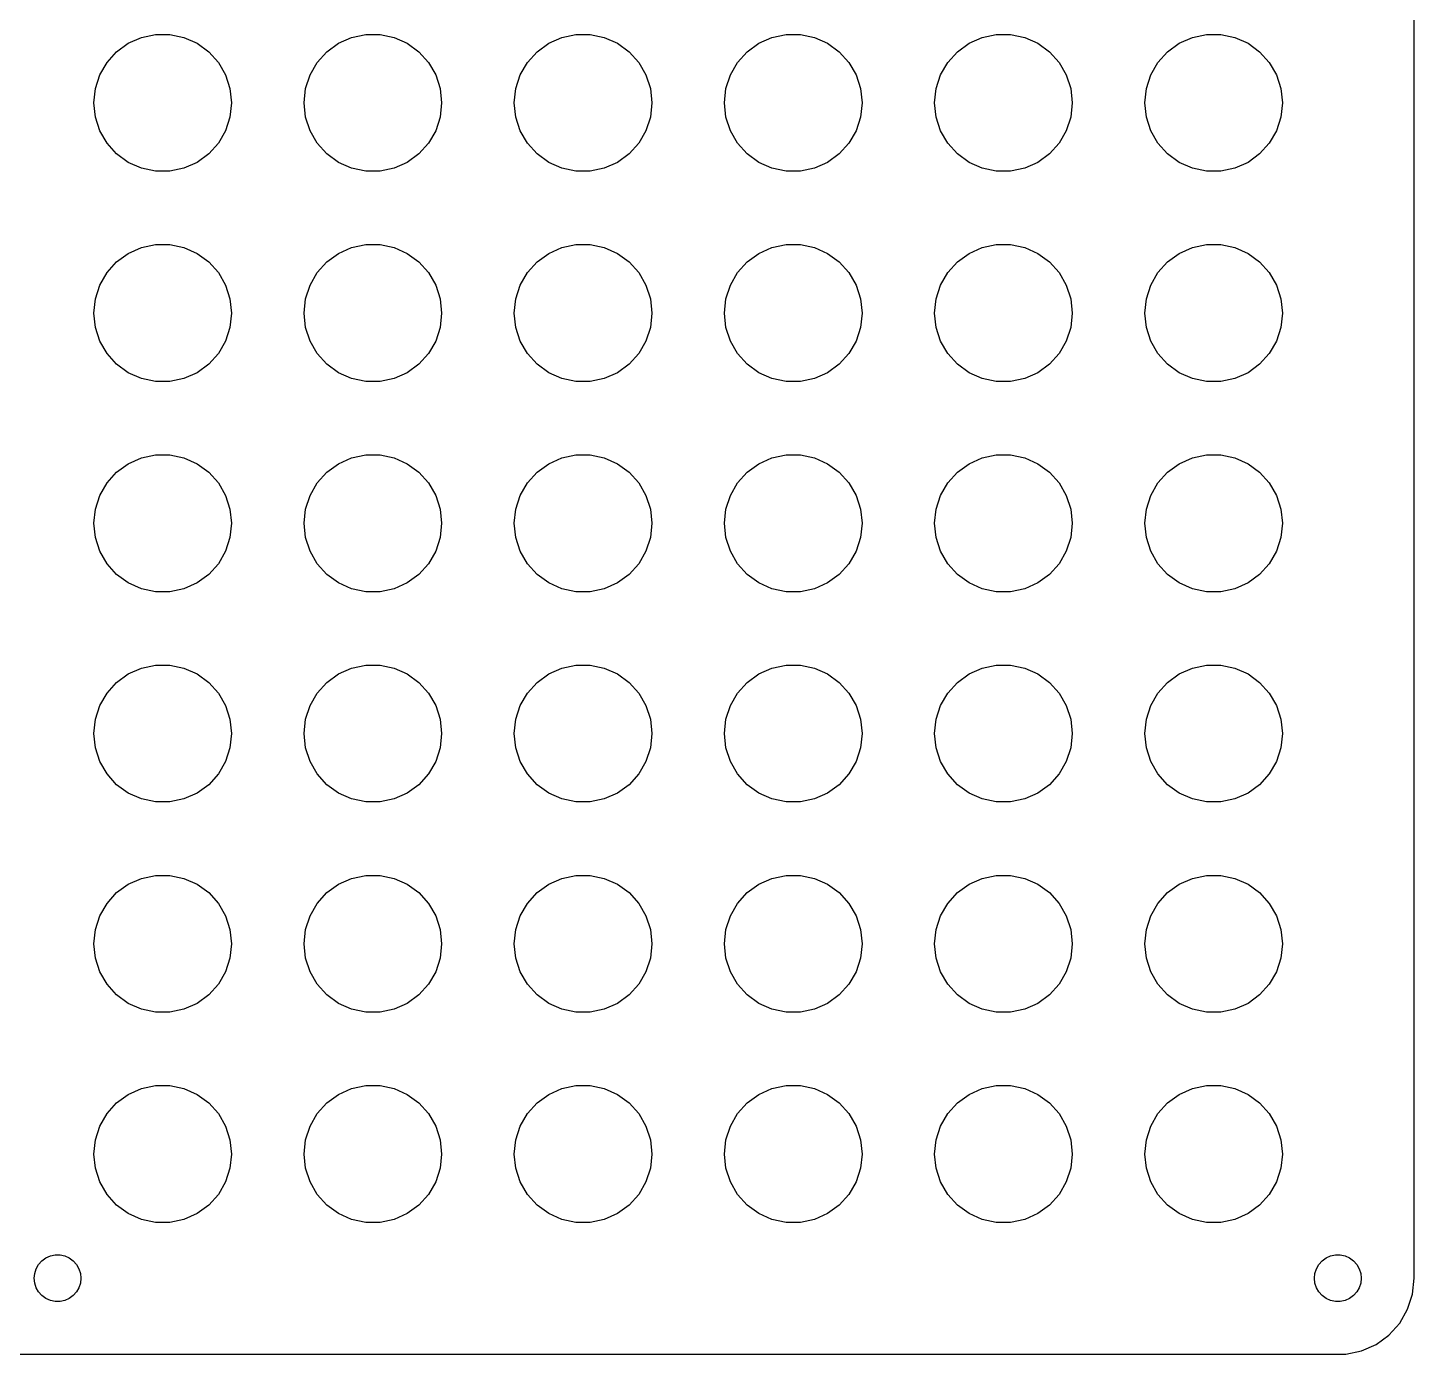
# Model space of a CAD drawing. Header units: metres. Extents: x -8 to 276, y -8 to 276.
# Drawn here: x 130.9 to 276, y -8 to 130.9 of the extents above; entities that cross this region are included whole.
import ezdxf

# ---------------------------------------------------------------- set-up
doc = ezdxf.new("R2010")
doc.units = ezdxf.units.M

msp = doc.modelspace()

# ---------------------------------------------------------------- linework, layer by layer
for p, q in [((276, 0), (276, 268)), ((140.182, 128.351), (141.4, 129.235)), ((141.4, 129.235), (142.775, 129.848)), ((142.775, 129.848), (144.247, 130.161)), ((144.247, 130.161), (145.753, 130.161)), ((145.753, 130.161), (147.225, 129.848)), ((147.225, 129.848), (148.6, 129.235)), ((148.6, 129.235), (149.818, 128.351)), ((162.182, 128.351), (163.4, 129.235)), ((163.4, 129.235), (164.775, 129.848)), ((164.775, 129.848), (166.247, 130.161)), ((166.247, 130.161), (167.753, 130.161)), ((167.753, 130.161), (169.225, 129.848)), ((169.225, 129.848), (170.6, 129.235)), ((170.6, 129.235), (171.818, 128.351)), ((184.182, 128.351), (185.4, 129.235)), ((185.4, 129.235), (186.775, 129.848)), ((186.775, 129.848), (188.247, 130.161)), ((188.247, 130.161), (189.753, 130.161)), ((189.753, 130.161), (191.225, 129.848)), ((191.225, 129.848), (192.6, 129.235)), ((192.6, 129.235), (193.818, 128.351)), ((206.182, 128.351), (207.4, 129.235)), ((207.4, 129.235), (208.775, 129.848)), ((208.775, 129.848), (210.247, 130.161)), ((210.247, 130.161), (211.753, 130.161)), ((211.753, 130.161), (213.225, 129.848)), ((213.225, 129.848), (214.6, 129.235)), ((214.6, 129.235), (215.818, 128.351)), ((228.182, 128.351), (229.4, 129.235)), ((229.4, 129.235), (230.775, 129.848)), ((230.775, 129.848), (232.247, 130.161)), ((232.247, 130.161), (233.753, 130.161)), ((233.753, 130.161), (235.225, 129.848)), ((235.225, 129.848), (236.6, 129.235)), ((236.6, 129.235), (237.818, 128.351)), ((250.182, 128.351), (251.4, 129.235)), ((251.4, 129.235), (252.775, 129.848)), ((252.775, 129.848), (254.247, 130.161)), ((254.247, 130.161), (255.753, 130.161)), ((255.753, 130.161), (257.225, 129.848)), ((257.225, 129.848), (258.6, 129.235)), ((258.6, 129.235), (259.818, 128.351)), ((139.175, 127.232), (140.182, 128.351)), ((149.818, 128.351), (150.825, 127.232)), ((161.175, 127.232), (162.182, 128.351)), ((171.818, 128.351), (172.825, 127.232)), ((183.175, 127.232), (184.182, 128.351)), ((193.818, 128.351), (194.825, 127.232)), ((205.175, 127.232), (206.182, 128.351)), ((215.818, 128.351), (216.825, 127.232)), ((227.175, 127.232), (228.182, 128.351)), ((237.818, 128.351), (238.825, 127.232)), ((249.175, 127.232), (250.182, 128.351)), ((259.818, 128.351), (260.825, 127.232)), ((138.422, 125.928), (139.175, 127.232)), ((150.825, 127.232), (151.578, 125.928)), ((160.422, 125.928), (161.175, 127.232)), ((172.825, 127.232), (173.578, 125.928)), ((182.422, 125.928), (183.175, 127.232)), ((194.825, 127.232), (195.578, 125.928)), ((204.422, 125.928), (205.175, 127.232)), ((216.825, 127.232), (217.578, 125.928)), ((226.422, 125.928), (227.175, 127.232)), ((238.825, 127.232), (239.578, 125.928)), ((248.422, 125.928), (249.175, 127.232)), ((260.825, 127.232), (261.578, 125.928)), ((137.957, 124.497), (138.422, 125.928)), ((151.578, 125.928), (152.043, 124.497)), ((159.957, 124.497), (160.422, 125.928)), ((173.578, 125.928), (174.043, 124.497)), ((181.957, 124.497), (182.422, 125.928)), ((195.578, 125.928), (196.043, 124.497)), ((203.957, 124.497), (204.422, 125.928)), ((217.578, 125.928), (218.043, 124.497)), ((225.957, 124.497), (226.422, 125.928)), ((239.578, 125.928), (240.043, 124.497)), ((247.957, 124.497), (248.422, 125.928)), ((261.578, 125.928), (262.043, 124.497)), ((137.8, 123), (137.957, 124.497)), ((152.043, 124.497), (152.2, 123)), ((159.8, 123), (159.957, 124.497)), ((174.043, 124.497), (174.2, 123)), ((181.8, 123), (181.957, 124.497)), ((196.043, 124.497), (196.2, 123)), ((203.8, 123), (203.957, 124.497)), ((218.043, 124.497), (218.2, 123)), ((225.8, 123), (225.957, 124.497)), ((240.043, 124.497), (240.2, 123)), ((247.8, 123), (247.957, 124.497)), ((262.043, 124.497), (262.2, 123)), ((137.957, 121.503), (137.8, 123)), ((152.2, 123), (152.043, 121.503)), ((159.957, 121.503), (159.8, 123)), ((174.2, 123), (174.043, 121.503)), ((181.957, 121.503), (181.8, 123)), ((196.2, 123), (196.043, 121.503)), ((203.957, 121.503), (203.8, 123)), ((218.2, 123), (218.043, 121.503)), ((225.957, 121.503), (225.8, 123)), ((240.2, 123), (240.043, 121.503)), ((247.957, 121.503), (247.8, 123)), ((262.2, 123), (262.043, 121.503)), ((138.422, 120.071), (137.957, 121.503)), ((152.043, 121.503), (151.578, 120.071)), ((160.422, 120.071), (159.957, 121.503)), ((174.043, 121.503), (173.578, 120.071)), ((182.422, 120.071), (181.957, 121.503)), ((196.043, 121.503), (195.578, 120.071)), ((204.422, 120.071), (203.957, 121.503)), ((218.043, 121.503), (217.578, 120.071)), ((226.422, 120.071), (225.957, 121.503)), ((240.043, 121.503), (239.578, 120.071)), ((248.422, 120.071), (247.957, 121.503)), ((262.043, 121.503), (261.578, 120.071)), ((139.175, 118.768), (138.422, 120.071)), ((151.578, 120.071), (150.825, 118.768)), ((161.175, 118.768), (160.422, 120.071)), ((173.578, 120.071), (172.825, 118.768)), ((183.175, 118.768), (182.422, 120.071)), ((195.578, 120.071), (194.825, 118.768)), ((205.175, 118.768), (204.422, 120.071)), ((217.578, 120.071), (216.825, 118.768)), ((227.175, 118.768), (226.422, 120.071)), ((239.578, 120.071), (238.825, 118.768)), ((249.175, 118.768), (248.422, 120.071)), ((261.578, 120.071), (260.825, 118.768)), ((140.182, 117.649), (139.175, 118.768)), ((141.4, 116.765), (140.182, 117.649)), ((149.818, 117.649), (148.6, 116.765)), ((150.825, 118.768), (149.818, 117.649)), ((162.182, 117.649), (161.175, 118.768)), ((163.4, 116.765), (162.182, 117.649)), ((171.818, 117.649), (170.6, 116.765)), ((172.825, 118.768), (171.818, 117.649)), ((184.182, 117.649), (183.175, 118.768)), ((185.4, 116.765), (184.182, 117.649)), ((193.818, 117.649), (192.6, 116.765)), ((194.825, 118.768), (193.818, 117.649)), ((206.182, 117.649), (205.175, 118.768)), ((207.4, 116.765), (206.182, 117.649)), ((215.818, 117.649), (214.6, 116.765)), ((216.825, 118.768), (215.818, 117.649)), ((228.182, 117.649), (227.175, 118.768)), ((229.4, 116.765), (228.182, 117.649)), ((237.818, 117.649), (236.6, 116.765)), ((238.825, 118.768), (237.818, 117.649)), ((250.182, 117.649), (249.175, 118.768)), ((251.4, 116.765), (250.182, 117.649)), ((259.818, 117.649), (258.6, 116.765)), ((260.825, 118.768), (259.818, 117.649)), ((142.775, 116.152), (141.4, 116.765)), ((144.247, 115.839), (142.775, 116.152)), ((147.225, 116.152), (145.753, 115.839)), ((148.6, 116.765), (147.225, 116.152)), ((164.775, 116.152), (163.4, 116.765)), ((166.247, 115.839), (164.775, 116.152)), ((169.225, 116.152), (167.753, 115.839)), ((170.6, 116.765), (169.225, 116.152)), ((186.775, 116.152), (185.4, 116.765)), ((188.247, 115.839), (186.775, 116.152)), ((191.225, 116.152), (189.753, 115.839)), ((192.6, 116.765), (191.225, 116.152)), ((208.775, 116.152), (207.4, 116.765)), ((210.247, 115.839), (208.775, 116.152)), ((213.225, 116.152), (211.753, 115.839)), ((214.6, 116.765), (213.225, 116.152)), ((230.775, 116.152), (229.4, 116.765)), ((232.247, 115.839), (230.775, 116.152)), ((235.225, 116.152), (233.753, 115.839)), ((236.6, 116.765), (235.225, 116.152)), ((252.775, 116.152), (251.4, 116.765)), ((254.247, 115.839), (252.775, 116.152)), ((257.225, 116.152), (255.753, 115.839)), ((258.6, 116.765), (257.225, 116.152)), ((145.753, 115.839), (144.247, 115.839)), ((167.753, 115.839), (166.247, 115.839)), ((189.753, 115.839), (188.247, 115.839)), ((211.753, 115.839), (210.247, 115.839)), ((233.753, 115.839), (232.247, 115.839)), ((255.753, 115.839), (254.247, 115.839)), ((141.4, 107.235), (142.775, 107.848)), ((142.775, 107.848), (144.247, 108.161)), ((144.247, 108.161), (145.753, 108.161)), ((145.753, 108.161), (147.225, 107.848)), ((147.225, 107.848), (148.6, 107.235)), ((163.4, 107.235), (164.775, 107.848)), ((164.775, 107.848), (166.247, 108.161)), ((166.247, 108.161), (167.753, 108.161)), ((167.753, 108.161), (169.225, 107.848)), ((169.225, 107.848), (170.6, 107.235)), ((185.4, 107.235), (186.775, 107.848)), ((186.775, 107.848), (188.247, 108.161)), ((188.247, 108.161), (189.753, 108.161)), ((189.753, 108.161), (191.225, 107.848)), ((191.225, 107.848), (192.6, 107.235)), ((207.4, 107.235), (208.775, 107.848)), ((208.775, 107.848), (210.247, 108.161)), ((210.247, 108.161), (211.753, 108.161)), ((211.753, 108.161), (213.225, 107.848)), ((213.225, 107.848), (214.6, 107.235)), ((229.4, 107.235), (230.775, 107.848)), ((230.775, 107.848), (232.247, 108.161)), ((232.247, 108.161), (233.753, 108.161)), ((233.753, 108.161), (235.225, 107.848)), ((235.225, 107.848), (236.6, 107.235)), ((251.4, 107.235), (252.775, 107.848)), ((252.775, 107.848), (254.247, 108.161)), ((254.247, 108.161), (255.753, 108.161)), ((255.753, 108.161), (257.225, 107.848)), ((257.225, 107.848), (258.6, 107.235)), ((139.175, 105.232), (140.182, 106.351)), ((140.182, 106.351), (141.4, 107.235)), ((148.6, 107.235), (149.818, 106.351)), ((149.818, 106.351), (150.825, 105.232)), ((161.175, 105.232), (162.182, 106.351)), ((162.182, 106.351), (163.4, 107.235)), ((170.6, 107.235), (171.818, 106.351)), ((171.818, 106.351), (172.825, 105.232)), ((183.175, 105.232), (184.182, 106.351)), ((184.182, 106.351), (185.4, 107.235)), ((192.6, 107.235), (193.818, 106.351)), ((193.818, 106.351), (194.825, 105.232)), ((205.175, 105.232), (206.182, 106.351)), ((206.182, 106.351), (207.4, 107.235)), ((214.6, 107.235), (215.818, 106.351)), ((215.818, 106.351), (216.825, 105.232)), ((227.175, 105.232), (228.182, 106.351)), ((228.182, 106.351), (229.4, 107.235)), ((236.6, 107.235), (237.818, 106.351)), ((237.818, 106.351), (238.825, 105.232)), ((249.175, 105.232), (250.182, 106.351)), ((250.182, 106.351), (251.4, 107.235)), ((258.6, 107.235), (259.818, 106.351)), ((259.818, 106.351), (260.825, 105.232)), ((138.422, 103.928), (139.175, 105.232)), ((150.825, 105.232), (151.578, 103.928)), ((160.422, 103.928), (161.175, 105.232)), ((172.825, 105.232), (173.578, 103.928)), ((182.422, 103.928), (183.175, 105.232)), ((194.825, 105.232), (195.578, 103.928)), ((204.422, 103.928), (205.175, 105.232)), ((216.825, 105.232), (217.578, 103.928)), ((226.422, 103.928), (227.175, 105.232)), ((238.825, 105.232), (239.578, 103.928)), ((248.422, 103.928), (249.175, 105.232)), ((260.825, 105.232), (261.578, 103.928)), ((137.957, 102.497), (138.422, 103.928)), ((151.578, 103.928), (152.043, 102.497)), ((159.957, 102.497), (160.422, 103.928)), ((173.578, 103.928), (174.043, 102.497)), ((181.957, 102.497), (182.422, 103.928)), ((195.578, 103.928), (196.043, 102.497)), ((203.957, 102.497), (204.422, 103.928)), ((217.578, 103.928), (218.043, 102.497)), ((225.957, 102.497), (226.422, 103.928)), ((239.578, 103.928), (240.043, 102.497)), ((247.957, 102.497), (248.422, 103.928)), ((261.578, 103.928), (262.043, 102.497)), ((137.8, 101), (137.957, 102.497)), ((152.043, 102.497), (152.2, 101)), ((159.8, 101), (159.957, 102.497)), ((174.043, 102.497), (174.2, 101)), ((181.8, 101), (181.957, 102.497)), ((196.043, 102.497), (196.2, 101)), ((203.8, 101), (203.957, 102.497)), ((218.043, 102.497), (218.2, 101)), ((225.8, 101), (225.957, 102.497)), ((240.043, 102.497), (240.2, 101)), ((247.8, 101), (247.957, 102.497)), ((262.043, 102.497), (262.2, 101)), ((137.957, 99.503), (137.8, 101)), ((152.2, 101), (152.043, 99.503)), ((159.957, 99.503), (159.8, 101)), ((174.2, 101), (174.043, 99.503)), ((181.957, 99.503), (181.8, 101)), ((196.2, 101), (196.043, 99.503)), ((203.957, 99.503), (203.8, 101)), ((218.2, 101), (218.043, 99.503)), ((225.957, 99.503), (225.8, 101)), ((240.2, 101), (240.043, 99.503)), ((247.957, 99.503), (247.8, 101)), ((262.2, 101), (262.043, 99.503)), ((138.422, 98.0715), (137.957, 99.503)), ((152.043, 99.503), (151.578, 98.0715)), ((160.422, 98.0715), (159.957, 99.503)), ((174.043, 99.503), (173.578, 98.0715)), ((182.422, 98.0715), (181.957, 99.503)), ((196.043, 99.503), (195.578, 98.0715)), ((204.422, 98.0715), (203.957, 99.503)), ((218.043, 99.503), (217.578, 98.0715)), ((226.422, 98.0715), (225.957, 99.503)), ((240.043, 99.503), (239.578, 98.0715)), ((248.422, 98.0715), (247.957, 99.503)), ((262.043, 99.503), (261.578, 98.0715)), ((139.175, 96.7679), (138.422, 98.0715)), ((151.578, 98.0715), (150.825, 96.7679)), ((161.175, 96.7679), (160.422, 98.0715)), ((173.578, 98.0715), (172.825, 96.7679)), ((183.175, 96.7679), (182.422, 98.0715)), ((195.578, 98.0715), (194.825, 96.7679)), ((205.175, 96.7679), (204.422, 98.0715)), ((217.578, 98.0715), (216.825, 96.7679)), ((227.175, 96.7679), (226.422, 98.0715)), ((239.578, 98.0715), (238.825, 96.7679)), ((249.175, 96.7679), (248.422, 98.0715)), ((261.578, 98.0715), (260.825, 96.7679)), ((140.182, 95.6494), (139.175, 96.7679)), ((150.825, 96.7679), (149.818, 95.6494)), ((162.182, 95.6494), (161.175, 96.7679)), ((172.825, 96.7679), (171.818, 95.6494)), ((184.182, 95.6494), (183.175, 96.7679)), ((194.825, 96.7679), (193.818, 95.6494)), ((206.182, 95.6494), (205.175, 96.7679)), ((216.825, 96.7679), (215.818, 95.6494)), ((228.182, 95.6494), (227.175, 96.7679)), ((238.825, 96.7679), (237.818, 95.6494)), ((250.182, 95.6494), (249.175, 96.7679)), ((260.825, 96.7679), (259.818, 95.6494)), ((141.4, 94.7646), (140.182, 95.6494)), ((142.775, 94.1524), (141.4, 94.7646)), ((148.6, 94.7646), (147.225, 94.1524)), ((149.818, 95.6494), (148.6, 94.7646)), ((163.4, 94.7646), (162.182, 95.6494)), ((164.775, 94.1524), (163.4, 94.7646)), ((170.6, 94.7646), (169.225, 94.1524)), ((171.818, 95.6494), (170.6, 94.7646)), ((185.4, 94.7646), (184.182, 95.6494)), ((186.775, 94.1524), (185.4, 94.7646)), ((192.6, 94.7646), (191.225, 94.1524)), ((193.818, 95.6494), (192.6, 94.7646)), ((207.4, 94.7646), (206.182, 95.6494)), ((208.775, 94.1524), (207.4, 94.7646)), ((214.6, 94.7646), (213.225, 94.1524)), ((215.818, 95.6494), (214.6, 94.7646)), ((229.4, 94.7646), (228.182, 95.6494)), ((230.775, 94.1524), (229.4, 94.7646)), ((236.6, 94.7646), (235.225, 94.1524)), ((237.818, 95.6494), (236.6, 94.7646)), ((251.4, 94.7646), (250.182, 95.6494)), ((252.775, 94.1524), (251.4, 94.7646)), ((258.6, 94.7646), (257.225, 94.1524)), ((259.818, 95.6494), (258.6, 94.7646)), ((144.247, 93.8394), (142.775, 94.1524)), ((145.753, 93.8394), (144.247, 93.8394)), ((147.225, 94.1524), (145.753, 93.8394)), ((166.247, 93.8394), (164.775, 94.1524)), ((167.753, 93.8394), (166.247, 93.8394)), ((169.225, 94.1524), (167.753, 93.8394)), ((188.247, 93.8394), (186.775, 94.1524)), ((189.753, 93.8394), (188.247, 93.8394)), ((191.225, 94.1524), (189.753, 93.8394)), ((210.247, 93.8394), (208.775, 94.1524)), ((211.753, 93.8394), (210.247, 93.8394)), ((213.225, 94.1524), (211.753, 93.8394)), ((232.247, 93.8394), (230.775, 94.1524)), ((233.753, 93.8394), (232.247, 93.8394)), ((235.225, 94.1524), (233.753, 93.8394)), ((254.247, 93.8394), (252.775, 94.1524)), ((255.753, 93.8394), (254.247, 93.8394)), ((257.225, 94.1524), (255.753, 93.8394)), ((141.4, 85.2354), (142.775, 85.8476)), ((142.775, 85.8476), (144.247, 86.1606)), ((144.247, 86.1606), (145.753, 86.1606)), ((145.753, 86.1606), (147.225, 85.8476)), ((147.225, 85.8476), (148.6, 85.2354)), ((163.4, 85.2354), (164.775, 85.8476)), ((164.775, 85.8476), (166.247, 86.1606)), ((166.247, 86.1606), (167.753, 86.1606)), ((167.753, 86.1606), (169.225, 85.8476)), ((169.225, 85.8476), (170.6, 85.2354)), ((185.4, 85.2354), (186.775, 85.8476)), ((186.775, 85.8476), (188.247, 86.1606)), ((188.247, 86.1606), (189.753, 86.1606)), ((189.753, 86.1606), (191.225, 85.8476)), ((191.225, 85.8476), (192.6, 85.2354)), ((207.4, 85.2354), (208.775, 85.8476)), ((208.775, 85.8476), (210.247, 86.1606)), ((210.247, 86.1606), (211.753, 86.1606)), ((211.753, 86.1606), (213.225, 85.8476)), ((213.225, 85.8476), (214.6, 85.2354)), ((229.4, 85.2354), (230.775, 85.8476)), ((230.775, 85.8476), (232.247, 86.1606)), ((232.247, 86.1606), (233.753, 86.1606)), ((233.753, 86.1606), (235.225, 85.8476)), ((235.225, 85.8476), (236.6, 85.2354)), ((251.4, 85.2354), (252.775, 85.8476)), ((252.775, 85.8476), (254.247, 86.1606)), ((254.247, 86.1606), (255.753, 86.1606)), ((255.753, 86.1606), (257.225, 85.8476)), ((257.225, 85.8476), (258.6, 85.2354)), ((139.175, 83.232), (140.182, 84.3506)), ((140.182, 84.3506), (141.4, 85.2354)), ((148.6, 85.2354), (149.818, 84.3506)), ((149.818, 84.3506), (150.825, 83.232)), ((161.175, 83.232), (162.182, 84.3506)), ((162.182, 84.3506), (163.4, 85.2354)), ((170.6, 85.2354), (171.818, 84.3506)), ((171.818, 84.3506), (172.825, 83.232)), ((183.175, 83.232), (184.182, 84.3506)), ((184.182, 84.3506), (185.4, 85.2354)), ((192.6, 85.2354), (193.818, 84.3506)), ((193.818, 84.3506), (194.825, 83.232)), ((205.175, 83.232), (206.182, 84.3506)), ((206.182, 84.3506), (207.4, 85.2354)), ((214.6, 85.2354), (215.818, 84.3506)), ((215.818, 84.3506), (216.825, 83.232)), ((227.175, 83.232), (228.182, 84.3506)), ((228.182, 84.3506), (229.4, 85.2354)), ((236.6, 85.2354), (237.818, 84.3506)), ((237.818, 84.3506), (238.825, 83.232)), ((249.175, 83.232), (250.182, 84.3506)), ((250.182, 84.3506), (251.4, 85.2354)), ((258.6, 85.2354), (259.818, 84.3506)), ((259.818, 84.3506), (260.825, 83.232)), ((138.422, 81.9285), (139.175, 83.232)), ((150.825, 83.232), (151.578, 81.9285)), ((160.422, 81.9285), (161.175, 83.232)), ((172.825, 83.232), (173.578, 81.9285)), ((182.422, 81.9285), (183.175, 83.232)), ((194.825, 83.232), (195.578, 81.9285)), ((204.422, 81.9285), (205.175, 83.232)), ((216.825, 83.232), (217.578, 81.9285)), ((226.422, 81.9285), (227.175, 83.232)), ((238.825, 83.232), (239.578, 81.9285)), ((248.422, 81.9285), (249.175, 83.232)), ((260.825, 83.232), (261.578, 81.9285)), ((137.957, 80.497), (138.422, 81.9285)), ((151.578, 81.9285), (152.043, 80.497)), ((159.957, 80.497), (160.422, 81.9285)), ((173.578, 81.9285), (174.043, 80.497)), ((181.957, 80.497), (182.422, 81.9285)), ((195.578, 81.9285), (196.043, 80.497)), ((203.957, 80.497), (204.422, 81.9285)), ((217.578, 81.9285), (218.043, 80.497)), ((225.957, 80.497), (226.422, 81.9285)), ((239.578, 81.9285), (240.043, 80.497)), ((247.957, 80.497), (248.422, 81.9285)), ((261.578, 81.9285), (262.043, 80.497)), ((137.8, 79), (137.957, 80.497)), ((152.043, 80.497), (152.2, 79)), ((159.8, 79), (159.957, 80.497)), ((174.043, 80.497), (174.2, 79)), ((181.8, 79), (181.957, 80.497)), ((196.043, 80.497), (196.2, 79)), ((203.8, 79), (203.957, 80.497)), ((218.043, 80.497), (218.2, 79)), ((225.8, 79), (225.957, 80.497)), ((240.043, 80.497), (240.2, 79)), ((247.8, 79), (247.957, 80.497)), ((262.043, 80.497), (262.2, 79)), ((137.957, 77.503), (137.8, 79)), ((152.2, 79), (152.043, 77.503)), ((159.957, 77.503), (159.8, 79)), ((174.2, 79), (174.043, 77.503)), ((181.957, 77.503), (181.8, 79)), ((196.2, 79), (196.043, 77.503)), ((203.957, 77.503), (203.8, 79)), ((218.2, 79), (218.043, 77.503)), ((225.957, 77.503), (225.8, 79)), ((240.2, 79), (240.043, 77.503)), ((247.957, 77.503), (247.8, 79)), ((262.2, 79), (262.043, 77.503)), ((138.422, 76.0715), (137.957, 77.503)), ((152.043, 77.503), (151.578, 76.0715)), ((160.422, 76.0715), (159.957, 77.503)), ((174.043, 77.503), (173.578, 76.0715)), ((182.422, 76.0715), (181.957, 77.503)), ((196.043, 77.503), (195.578, 76.0715)), ((204.422, 76.0715), (203.957, 77.503)), ((218.043, 77.503), (217.578, 76.0715)), ((226.422, 76.0715), (225.957, 77.503)), ((240.043, 77.503), (239.578, 76.0715)), ((248.422, 76.0715), (247.957, 77.503)), ((262.043, 77.503), (261.578, 76.0715)), ((139.175, 74.7679), (138.422, 76.0715)), ((151.578, 76.0715), (150.825, 74.7679)), ((161.175, 74.7679), (160.422, 76.0715)), ((173.578, 76.0715), (172.825, 74.7679)), ((183.175, 74.7679), (182.422, 76.0715)), ((195.578, 76.0715), (194.825, 74.7679)), ((205.175, 74.7679), (204.422, 76.0715)), ((217.578, 76.0715), (216.825, 74.7679)), ((227.175, 74.7679), (226.422, 76.0715)), ((239.578, 76.0715), (238.825, 74.7679)), ((249.175, 74.7679), (248.422, 76.0715)), ((261.578, 76.0715), (260.825, 74.7679)), ((140.182, 73.6494), (139.175, 74.7679)), ((150.825, 74.7679), (149.818, 73.6494)), ((162.182, 73.6494), (161.175, 74.7679)), ((172.825, 74.7679), (171.818, 73.6494)), ((184.182, 73.6494), (183.175, 74.7679)), ((194.825, 74.7679), (193.818, 73.6494)), ((206.182, 73.6494), (205.175, 74.7679)), ((216.825, 74.7679), (215.818, 73.6494)), ((228.182, 73.6494), (227.175, 74.7679)), ((238.825, 74.7679), (237.818, 73.6494)), ((250.182, 73.6494), (249.175, 74.7679)), ((260.825, 74.7679), (259.818, 73.6494)), ((141.4, 72.7646), (140.182, 73.6494)), ((142.775, 72.1524), (141.4, 72.7646)), ((148.6, 72.7646), (147.225, 72.1524)), ((149.818, 73.6494), (148.6, 72.7646)), ((163.4, 72.7646), (162.182, 73.6494)), ((164.775, 72.1524), (163.4, 72.7646)), ((170.6, 72.7646), (169.225, 72.1524)), ((171.818, 73.6494), (170.6, 72.7646)), ((185.4, 72.7646), (184.182, 73.6494)), ((186.775, 72.1524), (185.4, 72.7646)), ((192.6, 72.7646), (191.225, 72.1524)), ((193.818, 73.6494), (192.6, 72.7646)), ((207.4, 72.7646), (206.182, 73.6494)), ((208.775, 72.1524), (207.4, 72.7646)), ((214.6, 72.7646), (213.225, 72.1524)), ((215.818, 73.6494), (214.6, 72.7646)), ((229.4, 72.7646), (228.182, 73.6494)), ((230.775, 72.1524), (229.4, 72.7646)), ((236.6, 72.7646), (235.225, 72.1524)), ((237.818, 73.6494), (236.6, 72.7646)), ((251.4, 72.7646), (250.182, 73.6494)), ((252.775, 72.1524), (251.4, 72.7646)), ((258.6, 72.7646), (257.225, 72.1524)), ((259.818, 73.6494), (258.6, 72.7646)), ((144.247, 71.8394), (142.775, 72.1524)), ((145.753, 71.8394), (144.247, 71.8394)), ((147.225, 72.1524), (145.753, 71.8394)), ((166.247, 71.8394), (164.775, 72.1524)), ((167.753, 71.8394), (166.247, 71.8394)), ((169.225, 72.1524), (167.753, 71.8394)), ((188.247, 71.8394), (186.775, 72.1524)), ((189.753, 71.8394), (188.247, 71.8394)), ((191.225, 72.1524), (189.753, 71.8394)), ((210.247, 71.8394), (208.775, 72.1524)), ((211.753, 71.8394), (210.247, 71.8394)), ((213.225, 72.1524), (211.753, 71.8394)), ((232.247, 71.8394), (230.775, 72.1524)), ((233.753, 71.8394), (232.247, 71.8394)), ((235.225, 72.1524), (233.753, 71.8394)), ((254.247, 71.8394), (252.775, 72.1524)), ((255.753, 71.8394), (254.247, 71.8394)), ((257.225, 72.1524), (255.753, 71.8394)), ((142.775, 63.8476), (144.247, 64.1606)), ((144.247, 64.1606), (145.753, 64.1606)), ((145.753, 64.1606), (147.225, 63.8476)), ((164.775, 63.8476), (166.247, 64.1606)), ((166.247, 64.1606), (167.753, 64.1606)), ((167.753, 64.1606), (169.225, 63.8476)), ((186.775, 63.8476), (188.247, 64.1606)), ((188.247, 64.1606), (189.753, 64.1606)), ((189.753, 64.1606), (191.225, 63.8476)), ((208.775, 63.8476), (210.247, 64.1606)), ((210.247, 64.1606), (211.753, 64.1606)), ((211.753, 64.1606), (213.225, 63.8476)), ((230.775, 63.8476), (232.247, 64.1606)), ((232.247, 64.1606), (233.753, 64.1606)), ((233.753, 64.1606), (235.225, 63.8476)), ((252.775, 63.8476), (254.247, 64.1606)), ((254.247, 64.1606), (255.753, 64.1606)), ((255.753, 64.1606), (257.225, 63.8476)), ((140.182, 62.3506), (141.4, 63.2354)), ((141.4, 63.2354), (142.775, 63.8476)), ((147.225, 63.8476), (148.6, 63.2354)), ((148.6, 63.2354), (149.818, 62.3506)), ((162.182, 62.3506), (163.4, 63.2354)), ((163.4, 63.2354), (164.775, 63.8476)), ((169.225, 63.8476), (170.6, 63.2354)), ((170.6, 63.2354), (171.818, 62.3506)), ((184.182, 62.3506), (185.4, 63.2354)), ((185.4, 63.2354), (186.775, 63.8476)), ((191.225, 63.8476), (192.6, 63.2354)), ((192.6, 63.2354), (193.818, 62.3506)), ((206.182, 62.3506), (207.4, 63.2354)), ((207.4, 63.2354), (208.775, 63.8476)), ((213.225, 63.8476), (214.6, 63.2354)), ((214.6, 63.2354), (215.818, 62.3506)), ((228.182, 62.3506), (229.4, 63.2354)), ((229.4, 63.2354), (230.775, 63.8476)), ((235.225, 63.8476), (236.6, 63.2354)), ((236.6, 63.2354), (237.818, 62.3506)), ((250.182, 62.3506), (251.4, 63.2354)), ((251.4, 63.2354), (252.775, 63.8476)), ((257.225, 63.8476), (258.6, 63.2354)), ((258.6, 63.2354), (259.818, 62.3506)), ((138.422, 59.9285), (139.175, 61.232)), ((139.175, 61.232), (140.182, 62.3506)), ((149.818, 62.3506), (150.825, 61.232)), ((150.825, 61.232), (151.578, 59.9285)), ((160.422, 59.9285), (161.175, 61.232)), ((161.175, 61.232), (162.182, 62.3506)), ((171.818, 62.3506), (172.825, 61.232)), ((172.825, 61.232), (173.578, 59.9285)), ((182.422, 59.9285), (183.175, 61.232)), ((183.175, 61.232), (184.182, 62.3506)), ((193.818, 62.3506), (194.825, 61.232)), ((194.825, 61.232), (195.578, 59.9285)), ((204.422, 59.9285), (205.175, 61.232)), ((205.175, 61.232), (206.182, 62.3506)), ((215.818, 62.3506), (216.825, 61.232)), ((216.825, 61.232), (217.578, 59.9285)), ((226.422, 59.9285), (227.175, 61.232)), ((227.175, 61.232), (228.182, 62.3506)), ((237.818, 62.3506), (238.825, 61.232)), ((238.825, 61.232), (239.578, 59.9285)), ((248.422, 59.9285), (249.175, 61.232)), ((249.175, 61.232), (250.182, 62.3506)), ((259.818, 62.3506), (260.825, 61.232)), ((260.825, 61.232), (261.578, 59.9285)), ((137.957, 58.497), (138.422, 59.9285)), ((151.578, 59.9285), (152.043, 58.497)), ((159.957, 58.497), (160.422, 59.9285)), ((173.578, 59.9285), (174.043, 58.497)), ((181.957, 58.497), (182.422, 59.9285)), ((195.578, 59.9285), (196.043, 58.497)), ((203.957, 58.497), (204.422, 59.9285)), ((217.578, 59.9285), (218.043, 58.497)), ((225.957, 58.497), (226.422, 59.9285)), ((239.578, 59.9285), (240.043, 58.497)), ((247.957, 58.497), (248.422, 59.9285)), ((261.578, 59.9285), (262.043, 58.497)), ((137.8, 57), (137.957, 58.497)), ((152.043, 58.497), (152.2, 57)), ((159.8, 57), (159.957, 58.497)), ((174.043, 58.497), (174.2, 57)), ((181.8, 57), (181.957, 58.497)), ((196.043, 58.497), (196.2, 57)), ((203.8, 57), (203.957, 58.497)), ((218.043, 58.497), (218.2, 57)), ((225.8, 57), (225.957, 58.497)), ((240.043, 58.497), (240.2, 57)), ((247.8, 57), (247.957, 58.497)), ((262.043, 58.497), (262.2, 57)), ((137.957, 55.503), (137.8, 57)), ((152.2, 57), (152.043, 55.503)), ((159.957, 55.503), (159.8, 57)), ((174.2, 57), (174.043, 55.503)), ((181.957, 55.503), (181.8, 57)), ((196.2, 57), (196.043, 55.503)), ((203.957, 55.503), (203.8, 57)), ((218.2, 57), (218.043, 55.503)), ((225.957, 55.503), (225.8, 57)), ((240.2, 57), (240.043, 55.503)), ((247.957, 55.503), (247.8, 57)), ((262.2, 57), (262.043, 55.503)), ((138.422, 54.0715), (137.957, 55.503)), ((152.043, 55.503), (151.578, 54.0715)), ((160.422, 54.0715), (159.957, 55.503)), ((174.043, 55.503), (173.578, 54.0715)), ((182.422, 54.0715), (181.957, 55.503)), ((196.043, 55.503), (195.578, 54.0715)), ((204.422, 54.0715), (203.957, 55.503)), ((218.043, 55.503), (217.578, 54.0715)), ((226.422, 54.0715), (225.957, 55.503)), ((240.043, 55.503), (239.578, 54.0715)), ((248.422, 54.0715), (247.957, 55.503)), ((262.043, 55.503), (261.578, 54.0715)), ((139.175, 52.7679), (138.422, 54.0715)), ((151.578, 54.0715), (150.825, 52.7679)), ((161.175, 52.7679), (160.422, 54.0715)), ((173.578, 54.0715), (172.825, 52.7679)), ((183.175, 52.7679), (182.422, 54.0715)), ((195.578, 54.0715), (194.825, 52.7679)), ((205.175, 52.7679), (204.422, 54.0715)), ((217.578, 54.0715), (216.825, 52.7679)), ((227.175, 52.7679), (226.422, 54.0715)), ((239.578, 54.0715), (238.825, 52.7679)), ((249.175, 52.7679), (248.422, 54.0715)), ((261.578, 54.0715), (260.825, 52.7679)), ((140.182, 51.6494), (139.175, 52.7679)), ((150.825, 52.7679), (149.818, 51.6494)), ((162.182, 51.6494), (161.175, 52.7679)), ((172.825, 52.7679), (171.818, 51.6494)), ((184.182, 51.6494), (183.175, 52.7679)), ((194.825, 52.7679), (193.818, 51.6494)), ((206.182, 51.6494), (205.175, 52.7679)), ((216.825, 52.7679), (215.818, 51.6494)), ((228.182, 51.6494), (227.175, 52.7679)), ((238.825, 52.7679), (237.818, 51.6494)), ((250.182, 51.6494), (249.175, 52.7679)), ((260.825, 52.7679), (259.818, 51.6494)), ((141.4, 50.7646), (140.182, 51.6494)), ((149.818, 51.6494), (148.6, 50.7646)), ((163.4, 50.7646), (162.182, 51.6494)), ((171.818, 51.6494), (170.6, 50.7646)), ((185.4, 50.7646), (184.182, 51.6494)), ((193.818, 51.6494), (192.6, 50.7646)), ((207.4, 50.7646), (206.182, 51.6494)), ((215.818, 51.6494), (214.6, 50.7646)), ((229.4, 50.7646), (228.182, 51.6494)), ((237.818, 51.6494), (236.6, 50.7646)), ((251.4, 50.7646), (250.182, 51.6494)), ((259.818, 51.6494), (258.6, 50.7646)), ((142.775, 50.1524), (141.4, 50.7646)), ((144.247, 49.8394), (142.775, 50.1524)), ((145.753, 49.8394), (144.247, 49.8394)), ((147.225, 50.1524), (145.753, 49.8394)), ((148.6, 50.7646), (147.225, 50.1524)), ((164.775, 50.1524), (163.4, 50.7646)), ((166.247, 49.8394), (164.775, 50.1524)), ((167.753, 49.8394), (166.247, 49.8394)), ((169.225, 50.1524), (167.753, 49.8394)), ((170.6, 50.7646), (169.225, 50.1524)), ((186.775, 50.1524), (185.4, 50.7646)), ((188.247, 49.8394), (186.775, 50.1524)), ((189.753, 49.8394), (188.247, 49.8394)), ((191.225, 50.1524), (189.753, 49.8394)), ((192.6, 50.7646), (191.225, 50.1524)), ((208.775, 50.1524), (207.4, 50.7646)), ((210.247, 49.8394), (208.775, 50.1524)), ((211.753, 49.8394), (210.247, 49.8394)), ((213.225, 50.1524), (211.753, 49.8394)), ((214.6, 50.7646), (213.225, 50.1524)), ((230.775, 50.1524), (229.4, 50.7646)), ((232.247, 49.8394), (230.775, 50.1524)), ((233.753, 49.8394), (232.247, 49.8394)), ((235.225, 50.1524), (233.753, 49.8394)), ((236.6, 50.7646), (235.225, 50.1524)), ((252.775, 50.1524), (251.4, 50.7646)), ((254.247, 49.8394), (252.775, 50.1524)), ((255.753, 49.8394), (254.247, 49.8394)), ((257.225, 50.1524), (255.753, 49.8394)), ((258.6, 50.7646), (257.225, 50.1524)), ((142.775, 41.8476), (144.247, 42.1606)), ((144.247, 42.1606), (145.753, 42.1606)), ((145.753, 42.1606), (147.225, 41.8476)), ((164.775, 41.8476), (166.247, 42.1606)), ((166.247, 42.1606), (167.753, 42.1606)), ((167.753, 42.1606), (169.225, 41.8476)), ((186.775, 41.8476), (188.247, 42.1606)), ((188.247, 42.1606), (189.753, 42.1606)), ((189.753, 42.1606), (191.225, 41.8476)), ((208.775, 41.8476), (210.247, 42.1606)), ((210.247, 42.1606), (211.753, 42.1606)), ((211.753, 42.1606), (213.225, 41.8476)), ((230.775, 41.8476), (232.247, 42.1606)), ((232.247, 42.1606), (233.753, 42.1606)), ((233.753, 42.1606), (235.225, 41.8476)), ((252.775, 41.8476), (254.247, 42.1606)), ((254.247, 42.1606), (255.753, 42.1606)), ((255.753, 42.1606), (257.225, 41.8476)), ((140.182, 40.3506), (141.4, 41.2354)), ((141.4, 41.2354), (142.775, 41.8476)), ((147.225, 41.8476), (148.6, 41.2354)), ((148.6, 41.2354), (149.818, 40.3506)), ((162.182, 40.3506), (163.4, 41.2354)), ((163.4, 41.2354), (164.775, 41.8476)), ((169.225, 41.8476), (170.6, 41.2354)), ((170.6, 41.2354), (171.818, 40.3506)), ((184.182, 40.3506), (185.4, 41.2354)), ((185.4, 41.2354), (186.775, 41.8476)), ((191.225, 41.8476), (192.6, 41.2354)), ((192.6, 41.2354), (193.818, 40.3506)), ((206.182, 40.3506), (207.4, 41.2354)), ((207.4, 41.2354), (208.775, 41.8476)), ((213.225, 41.8476), (214.6, 41.2354)), ((214.6, 41.2354), (215.818, 40.3506)), ((228.182, 40.3506), (229.4, 41.2354)), ((229.4, 41.2354), (230.775, 41.8476)), ((235.225, 41.8476), (236.6, 41.2354)), ((236.6, 41.2354), (237.818, 40.3506)), ((250.182, 40.3506), (251.4, 41.2354)), ((251.4, 41.2354), (252.775, 41.8476)), ((257.225, 41.8476), (258.6, 41.2354)), ((258.6, 41.2354), (259.818, 40.3506)), ((138.422, 37.9285), (139.175, 39.232)), ((139.175, 39.232), (140.182, 40.3506)), ((149.818, 40.3506), (150.825, 39.232)), ((150.825, 39.232), (151.578, 37.9285)), ((160.422, 37.9285), (161.175, 39.232)), ((161.175, 39.232), (162.182, 40.3506)), ((171.818, 40.3506), (172.825, 39.232)), ((172.825, 39.232), (173.578, 37.9285)), ((182.422, 37.9285), (183.175, 39.232)), ((183.175, 39.232), (184.182, 40.3506)), ((193.818, 40.3506), (194.825, 39.232)), ((194.825, 39.232), (195.578, 37.9285)), ((204.422, 37.9285), (205.175, 39.232)), ((205.175, 39.232), (206.182, 40.3506)), ((215.818, 40.3506), (216.825, 39.232)), ((216.825, 39.232), (217.578, 37.9285)), ((226.422, 37.9285), (227.175, 39.232)), ((227.175, 39.232), (228.182, 40.3506)), ((237.818, 40.3506), (238.825, 39.232)), ((238.825, 39.232), (239.578, 37.9285)), ((248.422, 37.9285), (249.175, 39.232)), ((249.175, 39.232), (250.182, 40.3506)), ((259.818, 40.3506), (260.825, 39.232)), ((260.825, 39.232), (261.578, 37.9285)), ((137.957, 36.497), (138.422, 37.9285)), ((151.578, 37.9285), (152.043, 36.497)), ((159.957, 36.497), (160.422, 37.9285)), ((173.578, 37.9285), (174.043, 36.497)), ((181.957, 36.497), (182.422, 37.9285)), ((195.578, 37.9285), (196.043, 36.497)), ((203.957, 36.497), (204.422, 37.9285)), ((217.578, 37.9285), (218.043, 36.497)), ((225.957, 36.497), (226.422, 37.9285)), ((239.578, 37.9285), (240.043, 36.497)), ((247.957, 36.497), (248.422, 37.9285)), ((261.578, 37.9285), (262.043, 36.497)), ((137.8, 35), (137.957, 36.497)), ((152.043, 36.497), (152.2, 35)), ((159.8, 35), (159.957, 36.497)), ((174.043, 36.497), (174.2, 35)), ((181.8, 35), (181.957, 36.497)), ((196.043, 36.497), (196.2, 35)), ((203.8, 35), (203.957, 36.497)), ((218.043, 36.497), (218.2, 35)), ((225.8, 35), (225.957, 36.497)), ((240.043, 36.497), (240.2, 35)), ((247.8, 35), (247.957, 36.497)), ((262.043, 36.497), (262.2, 35)), ((137.957, 33.503), (137.8, 35)), ((152.2, 35), (152.043, 33.503)), ((159.957, 33.503), (159.8, 35)), ((174.2, 35), (174.043, 33.503)), ((181.957, 33.503), (181.8, 35)), ((196.2, 35), (196.043, 33.503)), ((203.957, 33.503), (203.8, 35)), ((218.2, 35), (218.043, 33.503)), ((225.957, 33.503), (225.8, 35)), ((240.2, 35), (240.043, 33.503)), ((247.957, 33.503), (247.8, 35)), ((262.2, 35), (262.043, 33.503)), ((138.422, 32.0715), (137.957, 33.503)), ((152.043, 33.503), (151.578, 32.0715)), ((160.422, 32.0715), (159.957, 33.503)), ((174.043, 33.503), (173.578, 32.0715)), ((182.422, 32.0715), (181.957, 33.503)), ((196.043, 33.503), (195.578, 32.0715)), ((204.422, 32.0715), (203.957, 33.503)), ((218.043, 33.503), (217.578, 32.0715)), ((226.422, 32.0715), (225.957, 33.503)), ((240.043, 33.503), (239.578, 32.0715)), ((248.422, 32.0715), (247.957, 33.503)), ((262.043, 33.503), (261.578, 32.0715)), ((139.175, 30.7679), (138.422, 32.0715)), ((151.578, 32.0715), (150.825, 30.7679)), ((161.175, 30.7679), (160.422, 32.0715)), ((173.578, 32.0715), (172.825, 30.7679)), ((183.175, 30.7679), (182.422, 32.0715)), ((195.578, 32.0715), (194.825, 30.7679)), ((205.175, 30.7679), (204.422, 32.0715)), ((217.578, 32.0715), (216.825, 30.7679)), ((227.175, 30.7679), (226.422, 32.0715)), ((239.578, 32.0715), (238.825, 30.7679)), ((249.175, 30.7679), (248.422, 32.0715)), ((261.578, 32.0715), (260.825, 30.7679)), ((140.182, 29.6494), (139.175, 30.7679)), ((150.825, 30.7679), (149.818, 29.6494)), ((162.182, 29.6494), (161.175, 30.7679)), ((172.825, 30.7679), (171.818, 29.6494)), ((184.182, 29.6494), (183.175, 30.7679)), ((194.825, 30.7679), (193.818, 29.6494)), ((206.182, 29.6494), (205.175, 30.7679)), ((216.825, 30.7679), (215.818, 29.6494)), ((228.182, 29.6494), (227.175, 30.7679)), ((238.825, 30.7679), (237.818, 29.6494)), ((250.182, 29.6494), (249.175, 30.7679)), ((260.825, 30.7679), (259.818, 29.6494)), ((141.4, 28.7646), (140.182, 29.6494)), ((149.818, 29.6494), (148.6, 28.7646)), ((163.4, 28.7646), (162.182, 29.6494)), ((171.818, 29.6494), (170.6, 28.7646)), ((185.4, 28.7646), (184.182, 29.6494)), ((193.818, 29.6494), (192.6, 28.7646)), ((207.4, 28.7646), (206.182, 29.6494)), ((215.818, 29.6494), (214.6, 28.7646)), ((229.4, 28.7646), (228.182, 29.6494)), ((237.818, 29.6494), (236.6, 28.7646)), ((251.4, 28.7646), (250.182, 29.6494)), ((259.818, 29.6494), (258.6, 28.7646)), ((142.775, 28.1524), (141.4, 28.7646)), ((144.247, 27.8394), (142.775, 28.1524)), ((145.753, 27.8394), (144.247, 27.8394)), ((147.225, 28.1524), (145.753, 27.8394)), ((148.6, 28.7646), (147.225, 28.1524)), ((164.775, 28.1524), (163.4, 28.7646)), ((166.247, 27.8394), (164.775, 28.1524)), ((167.753, 27.8394), (166.247, 27.8394)), ((169.225, 28.1524), (167.753, 27.8394)), ((170.6, 28.7646), (169.225, 28.1524)), ((186.775, 28.1524), (185.4, 28.7646)), ((188.247, 27.8394), (186.775, 28.1524)), ((189.753, 27.8394), (188.247, 27.8394)), ((191.225, 28.1524), (189.753, 27.8394)), ((192.6, 28.7646), (191.225, 28.1524)), ((208.775, 28.1524), (207.4, 28.7646)), ((210.247, 27.8394), (208.775, 28.1524)), ((211.753, 27.8394), (210.247, 27.8394)), ((213.225, 28.1524), (211.753, 27.8394)), ((214.6, 28.7646), (213.225, 28.1524)), ((230.775, 28.1524), (229.4, 28.7646)), ((232.247, 27.8394), (230.775, 28.1524)), ((233.753, 27.8394), (232.247, 27.8394)), ((235.225, 28.1524), (233.753, 27.8394)), ((236.6, 28.7646), (235.225, 28.1524)), ((252.775, 28.1524), (251.4, 28.7646)), ((254.247, 27.8394), (252.775, 28.1524)), ((255.753, 27.8394), (254.247, 27.8394)), ((257.225, 28.1524), (255.753, 27.8394)), ((258.6, 28.7646), (257.225, 28.1524)), ((140.182, 18.3506), (141.4, 19.2354)), ((141.4, 19.2354), (142.775, 19.8476)), ((142.775, 19.8476), (144.247, 20.1606)), ((144.247, 20.1606), (145.753, 20.1606)), ((145.753, 20.1606), (147.225, 19.8476)), ((147.225, 19.8476), (148.6, 19.2354)), ((148.6, 19.2354), (149.818, 18.3506)), ((162.182, 18.3506), (163.4, 19.2354)), ((163.4, 19.2354), (164.775, 19.8476)), ((164.775, 19.8476), (166.247, 20.1606)), ((166.247, 20.1606), (167.753, 20.1606)), ((167.753, 20.1606), (169.225, 19.8476)), ((169.225, 19.8476), (170.6, 19.2354)), ((170.6, 19.2354), (171.818, 18.3506)), ((184.182, 18.3506), (185.4, 19.2354)), ((185.4, 19.2354), (186.775, 19.8476)), ((186.775, 19.8476), (188.247, 20.1606)), ((188.247, 20.1606), (189.753, 20.1606)), ((189.753, 20.1606), (191.225, 19.8476)), ((191.225, 19.8476), (192.6, 19.2354)), ((192.6, 19.2354), (193.818, 18.3506)), ((206.182, 18.3506), (207.4, 19.2354)), ((207.4, 19.2354), (208.775, 19.8476)), ((208.775, 19.8476), (210.247, 20.1606)), ((210.247, 20.1606), (211.753, 20.1606)), ((211.753, 20.1606), (213.225, 19.8476)), ((213.225, 19.8476), (214.6, 19.2354)), ((214.6, 19.2354), (215.818, 18.3506)), ((228.182, 18.3506), (229.4, 19.2354)), ((229.4, 19.2354), (230.775, 19.8476)), ((230.775, 19.8476), (232.247, 20.1606)), ((232.247, 20.1606), (233.753, 20.1606)), ((233.753, 20.1606), (235.225, 19.8476)), ((235.225, 19.8476), (236.6, 19.2354)), ((236.6, 19.2354), (237.818, 18.3506)), ((250.182, 18.3506), (251.4, 19.2354)), ((251.4, 19.2354), (252.775, 19.8476)), ((252.775, 19.8476), (254.247, 20.1606)), ((254.247, 20.1606), (255.753, 20.1606)), ((255.753, 20.1606), (257.225, 19.8476)), ((257.225, 19.8476), (258.6, 19.2354)), ((258.6, 19.2354), (259.818, 18.3506)), ((139.175, 17.232), (140.182, 18.3506)), ((149.818, 18.3506), (150.825, 17.232)), ((161.175, 17.232), (162.182, 18.3506)), ((171.818, 18.3506), (172.825, 17.232)), ((183.175, 17.232), (184.182, 18.3506)), ((193.818, 18.3506), (194.825, 17.232)), ((205.175, 17.232), (206.182, 18.3506)), ((215.818, 18.3506), (216.825, 17.232)), ((227.175, 17.232), (228.182, 18.3506)), ((237.818, 18.3506), (238.825, 17.232)), ((249.175, 17.232), (250.182, 18.3506)), ((259.818, 18.3506), (260.825, 17.232)), ((138.422, 15.9285), (139.175, 17.232)), ((150.825, 17.232), (151.578, 15.9285)), ((160.422, 15.9285), (161.175, 17.232)), ((172.825, 17.232), (173.578, 15.9285)), ((182.422, 15.9285), (183.175, 17.232)), ((194.825, 17.232), (195.578, 15.9285)), ((204.422, 15.9285), (205.175, 17.232)), ((216.825, 17.232), (217.578, 15.9285)), ((226.422, 15.9285), (227.175, 17.232)), ((238.825, 17.232), (239.578, 15.9285)), ((248.422, 15.9285), (249.175, 17.232)), ((260.825, 17.232), (261.578, 15.9285)), ((137.957, 14.497), (138.422, 15.9285)), ((151.578, 15.9285), (152.043, 14.497)), ((159.957, 14.497), (160.422, 15.9285)), ((173.578, 15.9285), (174.043, 14.497)), ((181.957, 14.497), (182.422, 15.9285)), ((195.578, 15.9285), (196.043, 14.497)), ((203.957, 14.497), (204.422, 15.9285)), ((217.578, 15.9285), (218.043, 14.497)), ((225.957, 14.497), (226.422, 15.9285)), ((239.578, 15.9285), (240.043, 14.497)), ((247.957, 14.497), (248.422, 15.9285)), ((261.578, 15.9285), (262.043, 14.497)), ((137.8, 13), (137.957, 14.497)), ((152.043, 14.497), (152.2, 13)), ((159.8, 13), (159.957, 14.497)), ((174.043, 14.497), (174.2, 13)), ((181.8, 13), (181.957, 14.497)), ((196.043, 14.497), (196.2, 13)), ((203.8, 13), (203.957, 14.497)), ((218.043, 14.497), (218.2, 13)), ((225.8, 13), (225.957, 14.497)), ((240.043, 14.497), (240.2, 13)), ((247.8, 13), (247.957, 14.497)), ((262.043, 14.497), (262.2, 13)), ((137.957, 11.503), (137.8, 13)), ((152.2, 13), (152.043, 11.503)), ((159.957, 11.503), (159.8, 13)), ((174.2, 13), (174.043, 11.503)), ((181.957, 11.503), (181.8, 13)), ((196.2, 13), (196.043, 11.503)), ((203.957, 11.503), (203.8, 13)), ((218.2, 13), (218.043, 11.503)), ((225.957, 11.503), (225.8, 13)), ((240.2, 13), (240.043, 11.503)), ((247.957, 11.503), (247.8, 13)), ((262.2, 13), (262.043, 11.503)), ((138.422, 10.0715), (137.957, 11.503)), ((152.043, 11.503), (151.578, 10.0715)), ((160.422, 10.0715), (159.957, 11.503)), ((174.043, 11.503), (173.578, 10.0715)), ((182.422, 10.0715), (181.957, 11.503)), ((196.043, 11.503), (195.578, 10.0715)), ((204.422, 10.0715), (203.957, 11.503)), ((218.043, 11.503), (217.578, 10.0715)), ((226.422, 10.0715), (225.957, 11.503)), ((240.043, 11.503), (239.578, 10.0715)), ((248.422, 10.0715), (247.957, 11.503)), ((262.043, 11.503), (261.578, 10.0715)), ((139.175, 8.76794), (138.422, 10.0715)), ((140.182, 7.64935), (139.175, 8.76794)), ((150.825, 8.76794), (149.818, 7.64935)), ((151.578, 10.0715), (150.825, 8.76794)), ((161.175, 8.76794), (160.422, 10.0715)), ((162.182, 7.64935), (161.175, 8.76794)), ((172.825, 8.76794), (171.818, 7.64935)), ((173.578, 10.0715), (172.825, 8.76794)), ((183.175, 8.76794), (182.422, 10.0715)), ((184.182, 7.64935), (183.175, 8.76794)), ((194.825, 8.76794), (193.818, 7.64935)), ((195.578, 10.0715), (194.825, 8.76794)), ((205.175, 8.76794), (204.422, 10.0715)), ((206.182, 7.64935), (205.175, 8.76794)), ((216.825, 8.76794), (215.818, 7.64935)), ((217.578, 10.0715), (216.825, 8.76794)), ((227.175, 8.76794), (226.422, 10.0715)), ((228.182, 7.64935), (227.175, 8.76794)), ((238.825, 8.76794), (237.818, 7.64935)), ((239.578, 10.0715), (238.825, 8.76794)), ((249.175, 8.76794), (248.422, 10.0715)), ((250.182, 7.64935), (249.175, 8.76794)), ((260.825, 8.76794), (259.818, 7.64935)), ((261.578, 10.0715), (260.825, 8.76794)), ((141.4, 6.7646), (140.182, 7.64935)), ((149.818, 7.64935), (148.6, 6.7646)), ((163.4, 6.7646), (162.182, 7.64935)), ((171.818, 7.64935), (170.6, 6.7646)), ((185.4, 6.7646), (184.182, 7.64935)), ((193.818, 7.64935), (192.6, 6.7646)), ((207.4, 6.7646), (206.182, 7.64935)), ((215.818, 7.64935), (214.6, 6.7646)), ((229.4, 6.7646), (228.182, 7.64935)), ((237.818, 7.64935), (236.6, 6.7646)), ((251.4, 6.7646), (250.182, 7.64935)), ((259.818, 7.64935), (258.6, 6.7646)), ((142.775, 6.15239), (141.4, 6.7646)), ((144.247, 5.83943), (142.775, 6.15239)), ((145.753, 5.83943), (144.247, 5.83943)), ((147.225, 6.15239), (145.753, 5.83943)), ((148.6, 6.7646), (147.225, 6.15239)), ((164.775, 6.15239), (163.4, 6.7646)), ((166.247, 5.83943), (164.775, 6.15239)), ((167.753, 5.83943), (166.247, 5.83943)), ((169.225, 6.15239), (167.753, 5.83943)), ((170.6, 6.7646), (169.225, 6.15239)), ((186.775, 6.15239), (185.4, 6.7646)), ((188.247, 5.83943), (186.775, 6.15239)), ((189.753, 5.83943), (188.247, 5.83943)), ((191.225, 6.15239), (189.753, 5.83943)), ((192.6, 6.7646), (191.225, 6.15239)), ((208.775, 6.15239), (207.4, 6.7646)), ((210.247, 5.83943), (208.775, 6.15239)), ((211.753, 5.83943), (210.247, 5.83943)), ((213.225, 6.15239), (211.753, 5.83943)), ((214.6, 6.7646), (213.225, 6.15239)), ((230.775, 6.15239), (229.4, 6.7646)), ((232.247, 5.83943), (230.775, 6.15239)), ((233.753, 5.83943), (232.247, 5.83943)), ((235.225, 6.15239), (233.753, 5.83943)), ((236.6, 6.7646), (235.225, 6.15239)), ((252.775, 6.15239), (251.4, 6.7646)), ((254.247, 5.83943), (252.775, 6.15239)), ((255.753, 5.83943), (254.247, 5.83943)), ((257.225, 6.15239), (255.753, 5.83943)), ((258.6, 6.7646), (257.225, 6.15239)), ((132.018, 1.44006), (132.361, 1.82069)), ((132.361, 1.82069), (132.775, 2.12175)), ((132.775, 2.12175), (133.243, 2.33008)), ((133.243, 2.33008), (133.744, 2.43657)), ((133.744, 2.43657), (134.256, 2.43657)), ((134.256, 2.43657), (134.757, 2.33008)), ((134.757, 2.33008), (135.225, 2.12175)), ((135.225, 2.12175), (135.639, 1.82069)), ((135.639, 1.82069), (135.982, 1.44006)), ((266.018, 1.44006), (266.361, 1.82069)), ((266.361, 1.82069), (266.775, 2.12175)), ((266.775, 2.12175), (267.243, 2.33008)), ((267.243, 2.33008), (267.744, 2.43657)), ((267.744, 2.43657), (268.256, 2.43657)), ((268.256, 2.43657), (268.757, 2.33008)), ((268.757, 2.33008), (269.225, 2.12175)), ((269.225, 2.12175), (269.639, 1.82069)), ((269.639, 1.82069), (269.982, 1.44006)), ((131.55, 0), (131.604, 0.50937)), ((131.604, -0.50937), (131.55, 0)), ((131.604, 0.50937), (131.762, 0.99649)), ((131.762, 0.99649), (132.018, 1.44006)), ((135.982, 1.44006), (136.238, 0.99649)), ((136.238, 0.99649), (136.396, 0.50937)), ((136.396, 0.50937), (136.45, 0)), ((136.45, 0), (136.396, -0.50937)), ((265.55, 0), (265.604, 0.50937)), ((265.604, -0.50937), (265.55, 0)), ((265.604, 0.50937), (265.762, 0.99649)), ((265.762, 0.99649), (266.018, 1.44006)), ((269.982, 1.44006), (270.238, 0.99649)), ((270.238, 0.99649), (270.396, 0.50937)), ((270.396, 0.50937), (270.45, 0)), ((270.45, 0), (270.396, -0.50937)), ((275.825, -1.66328), (276, 0)), ((131.762, -0.99649), (131.604, -0.50937)), ((132.018, -1.44006), (131.762, -0.99649)), ((132.361, -1.82069), (132.018, -1.44006)), ((135.982, -1.44006), (135.639, -1.82069)), ((136.238, -0.99649), (135.982, -1.44006)), ((136.396, -0.50937), (136.238, -0.99649)), ((265.762, -0.99649), (265.604, -0.50937)), ((266.018, -1.44006), (265.762, -0.99649)), ((266.361, -1.82069), (266.018, -1.44006)), ((269.982, -1.44006), (269.639, -1.82069)), ((270.238, -0.99649), (269.982, -1.44006)), ((270.396, -0.50937), (270.238, -0.99649)), ((132.775, -2.12175), (132.361, -1.82069)), ((133.243, -2.33008), (132.775, -2.12175)), ((133.744, -2.43657), (133.243, -2.33008)), ((134.256, -2.43657), (133.744, -2.43657)), ((134.757, -2.33008), (134.256, -2.43657)), ((135.225, -2.12175), (134.757, -2.33008)), ((135.639, -1.82069), (135.225, -2.12175)), ((266.775, -2.12175), (266.361, -1.82069)), ((267.243, -2.33008), (266.775, -2.12175)), ((267.744, -2.43657), (267.243, -2.33008)), ((268.256, -2.43657), (267.744, -2.43657)), ((268.757, -2.33008), (268.256, -2.43657)), ((269.225, -2.12175), (268.757, -2.33008)), ((269.639, -1.82069), (269.225, -2.12175)), ((275.308, -3.25389), (275.825, -1.66328)), ((274.472, -4.70227), (275.308, -3.25389)), ((273.353, -5.94514), (274.472, -4.70227)), ((270.472, -7.60844), (272, -6.92819)), ((272, -6.92819), (273.353, -5.94514)), ((-0.83623, -7.95616), (268.836, -7.95616)), ((268.836, -7.95616), (270.472, -7.60844))]:
    msp.add_line(p, q)

doc.saveas('drawing.dxf')
